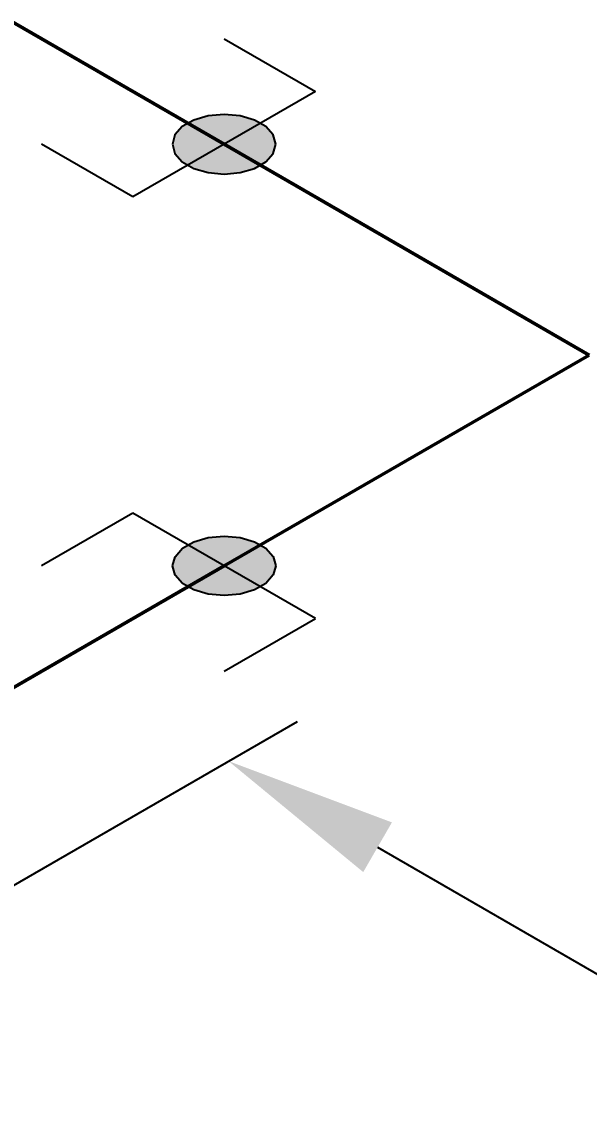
# Model space of a CAD drawing. Header units: millimetres. Extents: x 0 to 594, y 0 to 420.
# Drawn here: x 240.47 to 248.71, y 258.02 to 273.9 of the extents above; entities that cross this region are included whole.
import ezdxf

# ---------------------------------------------------------------- set-up
doc = ezdxf.new("R2010")
doc.units = ezdxf.units.MM
doc.header["$LTSCALE"] = 0.25
doc.layers.add('용접', color=1, linetype='Continuous')
doc.layers.add('치수', color=1, linetype='Continuous')
doc.layers.add('파이프 작은 보어', color=30, linetype='Continuous', lineweight=50)
doc.styles.add('AdskIsoMetric', font='arial.ttf', dxfattribs={"width": 0.8, "height": 2.5})
doc.styles.add('AdskIsoMetric-30', font='arial.ttf', dxfattribs={"width": 0.8, "height": 2.5})
doc.styles.add('AdskIsoMetric30', font='arial.ttf', dxfattribs={"width": 0.8, "oblique": 30, "height": 2.5})
doc.dimstyles.new('AdskIsoMetric', dxfattribs={"dimtxt": 2.5, "dimasz": 2.5, "dimexe": 1, "dimexo": 2, "dimgap": 0.8, "dimtad": 1, "dimdec": 0, "dimrnd": 1, "dimzin": 0, "dimdsep": 46, "dimtxsty": 'AdskIsoMetric', "dimcen": 0, "dimclrt": 7, "dimadec": 0, "dimazin": 0, "dimtfac": 1, "dimtdec": 0, "dimtmove": 1, "dimatfit": 3, "dimfxl": 0, "dimfrac": 2, "dimtolj": 1, "dimtzin": 0, "dimarcsym": 0})

# ---------------------------------------------------------------- blocks, each defined once
blk = doc.blocks.new('*D72')
at = {"layer": 'Defpoints', "color": 0}
for p in [(230.483, 255.659), (289.786, 236.42), (276.796, 228.92)]:
    blk.add_point(p, dxfattribs=at)
at = {"layer": '치수', "color": 0, "lineweight": -2}
for p, q in [((232.483, 256.814), (244.474, 263.736)), ((245.639, 261.909), (287.621, 237.67)), ((278.796, 230.075), (290.786, 236.998))]:
    blk.add_line(p, q, dxfattribs=at)
at = {"layer": '치수', "color": 0}
for points in [[(245.847, 262.27), (245.43, 261.548), (243.474, 263.159)], [(287.829, 238.031), (287.413, 237.31), (289.786, 236.42)]]:
    blk.add_solid(points, dxfattribs=at)
at = {"layer": '치수', "color": 7, "insert": (268.896, 251.098), "char_height": 2.5, "attachment_point": 5, "rotation": 330, "style": 'AdskIsoMetric30'}
blk.add_mtext('\\A1;20537', dxfattribs=at)
blk = doc.blocks.new('*D80')
at = {"layer": 'Defpoints', "color": 0}
for p in [(248.712, 269.058), (207.427, 260.221), (220.417, 252.721)]:
    blk.add_point(p, dxfattribs=at)
at = {"layer": '치수', "color": 0, "lineweight": -2}
blk.add_line((233.557, 275.308), (209.592, 261.471), dxfattribs=at)
at = {"layer": '치수', "color": 0}
for points in [[(233.348, 275.669), (233.765, 274.947), (235.722, 276.558)], [(209.383, 261.832), (209.8, 261.111), (207.427, 260.221)]]:
    blk.add_solid(points, dxfattribs=at)
at = {"layer": '치수', "color": 7, "insert": (225.027, 273), "char_height": 2.5, "attachment_point": 5, "rotation": 30, "style": 'AdskIsoMetric-30'}
blk.add_mtext('\\A1;4792', dxfattribs=at)
blk = doc.blocks.new('*D82')
at = {"layer": 'Defpoints', "color": 0}
for p in [(220.417, 285.394), (261.703, 276.558), (248.712, 269.058)]:
    blk.add_point(p, dxfattribs=at)
at = {"layer": '치수', "color": 0, "lineweight": -2}
for p, q in [((235.572, 291.644), (259.538, 277.808)), ((250.712, 270.212), (262.703, 277.135))]:
    blk.add_line(p, q, dxfattribs=at)
at = {"layer": '치수', "color": 0}
for points in [[(235.781, 292.005), (235.364, 291.283), (233.407, 292.894)], [(259.746, 278.169), (259.329, 277.447), (261.703, 276.558)]]:
    blk.add_solid(points, dxfattribs=at)
at = {"layer": '치수', "color": 7, "insert": (252.022, 284.765), "char_height": 2.5, "attachment_point": 5, "rotation": 330, "style": 'AdskIsoMetric30'}
blk.add_mtext('\\A1;894', dxfattribs=at)
blk = doc.blocks.new('엘보우-16-Iso2DSkew90')
at = {"color": 0, "linetype": 'ByBlock', "lineweight": -2, "extrusion": (0, 0.816497, 0.57735)}
for p, q in [((0, 0), (-5.303, 3.062)), ((0, 0), (0, 0)), ((-5.303, -3.062), (0, 0))]:
    blk.add_line(p, q, dxfattribs=at)
blk = doc.blocks.new('SocketWeld-1-IsoRight')
blk.add_hatch(color=256).paths.add_polyline_path([(0.0055, 0.0371), (0.0057, 0.0369), (0.006, 0.0367), (0.0062, 0.0365), (0.0064, 0.0363), (0.0066, 0.0361), (0.0068, 0.0359), (0.007, 0.0357), (0.0072, 0.0355), (0.0075, 0.0353), (0.0077, 0.0351), (0.0079, 0.0349), (0.0081, 0.0347), (0.0083, 0.0345), (0.0085, 0.0343), (0.0088, 0.0341), (0.009, 0.0339), (0.0092, 0.0337), (0.0094, 0.0334), (0.0096, 0.0332), (0.0098, 0.033), (0.01, 0.0328), (0.0103, 0.0326), (0.0105, 0.0324), (0.0107, 0.0322), (0.0109, 0.032), (0.0111, 0.0318), (0.0113, 0.0316), (0.0115, 0.0314), (0.0118, 0.0312), (0.012, 0.031), (0.0122, 0.0308), (0.0124, 0.0306), (0.0126, 0.0304), (0.0128, 0.0302), (0.013, 0.03), (0.0133, 0.0298), (0.0135, 0.0296), (0.0137, 0.0294), (0.0139, 0.0292), (0.0141, 0.0289), (0.0143, 0.0287), (0.0145, 0.0285), (0.0148, 0.0283), (0.015, 0.0281), (0.0152, 0.0279), (0.0154, 0.0277), (0.0156, 0.0275), (0.0158, 0.0273), (0.0161, 0.0271), (0.0161, 0.0271), (0.0162, 0.0268), (0.0164, 0.0266), (0.0166, 0.0263), (0.0168, 0.0261), (0.017, 0.0258), (0.0171, 0.0256), (0.0173, 0.0253), (0.0175, 0.025), (0.0177, 0.0248), (0.0179, 0.0245), (0.0181, 0.0243), (0.0182, 0.024), (0.0184, 0.0237), (0.0186, 0.0235), (0.0188, 0.0232), (0.019, 0.023), (0.0192, 0.0227), (0.0193, 0.0225), (0.0195, 0.0222), (0.0197, 0.0219), (0.0199, 0.0217), (0.0201, 0.0214), (0.0203, 0.0212), (0.0204, 0.0209), (0.0206, 0.0206), (0.0208, 0.0204), (0.021, 0.0201), (0.0212, 0.0199), (0.0213, 0.0196), (0.0215, 0.0193), (0.0217, 0.0191), (0.0219, 0.0188), (0.0221, 0.0186), (0.0223, 0.0183), (0.0224, 0.0181), (0.0226, 0.0178), (0.0228, 0.0175), (0.023, 0.0173), (0.0232, 0.017), (0.0234, 0.0168), (0.0235, 0.0165), (0.0237, 0.0162), (0.0239, 0.016), (0.0241, 0.0157), (0.0243, 0.0155), (0.0245, 0.0152), (0.0246, 0.015), (0.0248, 0.0147), (0.025, 0.0144), (0.025, 0.0144), (0.0251, 0.0141), (0.0253, 0.0139), (0.0254, 0.0136), (0.0255, 0.0133), (0.0257, 0.013), (0.0258, 0.0127), (0.0259, 0.0124), (0.0261, 0.0121), (0.0262, 0.0118), (0.0263, 0.0116), (0.0265, 0.0113), (0.0266, 0.011), (0.0267, 0.0107), (0.0269, 0.0104), (0.027, 0.0101), (0.0271, 0.0098), (0.0273, 0.0095), (0.0274, 0.0093), (0.0275, 0.009), (0.0277, 0.0087), (0.0278, 0.0084), (0.0279, 0.0081), (0.0281, 0.0078), (0.0282, 0.0075), (0.0283, 0.0072), (0.0284, 0.007), (0.0286, 0.0067), (0.0287, 0.0064), (0.0288, 0.0061), (0.029, 0.0058), (0.0291, 0.0055), (0.0292, 0.0052), (0.0294, 0.0049), (0.0295, 0.0047), (0.0296, 0.0044), (0.0298, 0.0041), (0.0299, 0.0038), (0.03, 0.0035), (0.0302, 0.0032), (0.0303, 0.0029), (0.0304, 0.0026), (0.0306, 0.0024), (0.0307, 0.0021), (0.0308, 0.0018), (0.031, 0.0015), (0.0311, 0.0012), (0.0312, 0.0009), (0.0314, 0.0006), (0.0315, 0.0003), (0.0315, 0.0003), (0.0316, 0.0001), (0.0316, -0.0002), (0.0317, -0.0005), (0.0318, -0.0008), (0.0319, -0.0011), (0.0319, -0.0014), (0.032, -0.0017), (0.0321, -0.002), (0.0321, -0.0022), (0.0322, -0.0025), (0.0323, -0.0028), (0.0323, -0.0031), (0.0324, -0.0034), (0.0325, -0.0037), (0.0325, -0.004), (0.0326, -0.0043), (0.0327, -0.0046), (0.0328, -0.0048), (0.0328, -0.0051), (0.0329, -0.0054), (0.033, -0.0057), (0.033, -0.006), (0.0331, -0.0063), (0.0332, -0.0066), (0.0332, -0.0069), (0.0333, -0.0071), (0.0334, -0.0074), (0.0335, -0.0077), (0.0335, -0.008), (0.0336, -0.0083), (0.0337, -0.0086), (0.0337, -0.0089), (0.0338, -0.0092), (0.0339, -0.0095), (0.0339, -0.0097), (0.034, -0.01), (0.0341, -0.0103), (0.0342, -0.0106), (0.0342, -0.0109), (0.0343, -0.0112), (0.0344, -0.0115), (0.0344, -0.0118), (0.0345, -0.012), (0.0346, -0.0123), (0.0346, -0.0126), (0.0347, -0.0129), (0.0348, -0.0132), (0.0349, -0.0135), (0.0349, -0.0138), (0.0349, -0.0138), (0.0349, -0.014), (0.0349, -0.0143), (0.0349, -0.0146), (0.0349, -0.0148), (0.0349, -0.0151), (0.0349, -0.0153), (0.0349, -0.0156), (0.0349, -0.0159), (0.0349, -0.0161), (0.0349, -0.0164), (0.0349, -0.0166), (0.0349, -0.0169), (0.0349, -0.0172), (0.0349, -0.0174), (0.0349, -0.0177), (0.0349, -0.0179), (0.0349, -0.0182), (0.0349, -0.0185), (0.0349, -0.0187), (0.0349, -0.019), (0.0349, -0.0192), (0.0349, -0.0195), (0.0349, -0.0198), (0.0349, -0.02), (0.0349, -0.0203), (0.0349, -0.0206), (0.0349, -0.0208), (0.0349, -0.0211), (0.0349, -0.0213), (0.0349, -0.0216), (0.0349, -0.0219), (0.0349, -0.0221), (0.0349, -0.0224), (0.0349, -0.0226), (0.0349, -0.0229), (0.0349, -0.0232), (0.0349, -0.0234), (0.0349, -0.0237), (0.0349, -0.0239), (0.0349, -0.0242), (0.0349, -0.0245), (0.0349, -0.0247), (0.0349, -0.025), (0.0349, -0.0252), (0.0349, -0.0255), (0.0349, -0.0258), (0.0349, -0.026), (0.0349, -0.0263), (0.0349, -0.0265), (0.0349, -0.0265), (0.0349, -0.0268), (0.0348, -0.027), (0.0347, -0.0272), (0.0346, -0.0274), (0.0346, -0.0276), (0.0345, -0.0278), (0.0344, -0.028), (0.0344, -0.0282), (0.0343, -0.0284), (0.0342, -0.0286), (0.0342, -0.0288), (0.0341, -0.029), (0.034, -0.0292), (0.0339, -0.0295), (0.0339, -0.0297), (0.0338, -0.0299), (0.0337, -0.0301), (0.0337, -0.0303), (0.0336, -0.0305), (0.0335, -0.0307), (0.0335, -0.0309), (0.0334, -0.0311), (0.0333, -0.0313), (0.0332, -0.0315), (0.0332, -0.0317), (0.0331, -0.0319), (0.033, -0.0322), (0.033, -0.0324), (0.0329, -0.0326), (0.0328, -0.0328), (0.0328, -0.033), (0.0327, -0.0332), (0.0326, -0.0334), (0.0325, -0.0336), (0.0325, -0.0338), (0.0324, -0.034), (0.0323, -0.0342), (0.0323, -0.0344), (0.0322, -0.0346), (0.0321, -0.0349), (0.0321, -0.0351), (0.032, -0.0353), (0.0319, -0.0355), (0.0319, -0.0357), (0.0318, -0.0359), (0.0317, -0.0361), (0.0316, -0.0363), (0.0316, -0.0365), (0.0315, -0.0367), (0.0315, -0.0367), (0.0314, -0.0369), (0.0312, -0.037), (0.0311, -0.0371), (0.031, -0.0373), (0.0308, -0.0374), (0.0307, -0.0375), (0.0306, -0.0377), (0.0304, -0.0378), (0.0303, -0.0379), (0.0302, -0.0381), (0.03, -0.0382), (0.0299, -0.0383), (0.0298, -0.0385), (0.0296, -0.0386), (0.0295, -0.0387), (0.0294, -0.0389), (0.0292, -0.039), (0.0291, -0.0391), (0.029, -0.0393), (0.0288, -0.0394), (0.0287, -0.0395), (0.0286, -0.0397), (0.0284, -0.0398), (0.0283, -0.0399), (0.0282, -0.0401), (0.0281, -0.0402), (0.0279, -0.0403), (0.0278, -0.0405), (0.0277, -0.0406), (0.0275, -0.0408), (0.0274, -0.0409), (0.0273, -0.041), (0.0271, -0.0412), (0.027, -0.0413), (0.0269, -0.0414), (0.0267, -0.0416), (0.0266, -0.0417), (0.0265, -0.0418), (0.0263, -0.042), (0.0262, -0.0421), (0.0261, -0.0422), (0.0259, -0.0424), (0.0258, -0.0425), (0.0257, -0.0426), (0.0255, -0.0428), (0.0254, -0.0429), (0.0253, -0.043), (0.0251, -0.0432), (0.025, -0.0433), (0.025, -0.0433), (0.0248, -0.0433), (0.0246, -0.0434), (0.0245, -0.0434), (0.0243, -0.0435), (0.0241, -0.0435), (0.0239, -0.0436), (0.0237, -0.0436), (0.0235, -0.0437), (0.0234, -0.0437), (0.0232, -0.0438), (0.023, -0.0438), (0.0228, -0.0439), (0.0226, -0.0439), (0.0224, -0.044), (0.0223, -0.044), (0.0221, -0.0441), (0.0219, -0.0441), (0.0217, -0.0442), (0.0215, -0.0442), (0.0213, -0.0443), (0.0212, -0.0443), (0.021, -0.0444), (0.0208, -0.0444), (0.0206, -0.0444), (0.0204, -0.0445), (0.0203, -0.0445), (0.0201, -0.0446), (0.0199, -0.0446), (0.0197, -0.0447), (0.0195, -0.0447), (0.0193, -0.0448), (0.0192, -0.0448), (0.019, -0.0449), (0.0188, -0.0449), (0.0186, -0.045), (0.0184, -0.045), (0.0182, -0.0451), (0.0181, -0.0451), (0.0179, -0.0452), (0.0177, -0.0452), (0.0175, -0.0453), (0.0173, -0.0453), (0.0171, -0.0454), (0.017, -0.0454), (0.0168, -0.0455), (0.0166, -0.0455), (0.0164, -0.0455), (0.0162, -0.0456), (0.0161, -0.0456), (0.0161, -0.0456), (0.0158, -0.0456), (0.0156, -0.0456), (0.0154, -0.0455), (0.0152, -0.0455), (0.015, -0.0454), (0.0148, -0.0454), (0.0145, -0.0453), (0.0143, -0.0453), (0.0141, -0.0453), (0.0139, -0.0452), (0.0137, -0.0452), (0.0135, -0.0451), (0.0133, -0.0451), (0.013, -0.045), (0.0128, -0.045), (0.0126, -0.0449), (0.0124, -0.0449), (0.0122, -0.0449), (0.012, -0.0448), (0.0118, -0.0448), (0.0115, -0.0447), (0.0113, -0.0447), (0.0111, -0.0446), (0.0109, -0.0446), (0.0107, -0.0446), (0.0105, -0.0445), (0.0103, -0.0445), (0.01, -0.0444), (0.0098, -0.0444), (0.0096, -0.0443), (0.0094, -0.0443), (0.0092, -0.0443), (0.009, -0.0442), (0.0088, -0.0442), (0.0085, -0.0441), (0.0083, -0.0441), (0.0081, -0.044), (0.0079, -0.044), (0.0077, -0.0439), (0.0075, -0.0439), (0.0072, -0.0439), (0.007, -0.0438), (0.0068, -0.0438), (0.0066, -0.0437), (0.0064, -0.0437), (0.0062, -0.0436), (0.006, -0.0436), (0.0057, -0.0436), (0.0055, -0.0435), (0.0055, -0.0435), (0.0053, -0.0434), (0.0051, -0.0433), (0.0049, -0.0431), (0.0046, -0.043), (0.0044, -0.0429), (0.0042, -0.0427), (0.004, -0.0426), (0.0037, -0.0425), (0.0035, -0.0423), (0.0033, -0.0422), (0.003, -0.0421), (0.0028, -0.042), (0.0026, -0.0418), (0.0024, -0.0417), (0.0021, -0.0416), (0.0019, -0.0414), (0.0017, -0.0413), (0.0015, -0.0412), (0.0012, -0.041), (0.001, -0.0409), (0.0008, -0.0408), (0.0006, -0.0406), (0.0003, -0.0405), (0.0001, -0.0404), (-0.0001, -0.0403), (-0.0003, -0.0401), (-0.0006, -0.04), (-0.0008, -0.0399), (-0.001, -0.0397), (-0.0012, -0.0396), (-0.0015, -0.0395), (-0.0017, -0.0393), (-0.0019, -0.0392), (-0.0021, -0.0391), (-0.0024, -0.039), (-0.0026, -0.0388), (-0.0028, -0.0387), (-0.003, -0.0386), (-0.0033, -0.0384), (-0.0035, -0.0383), (-0.0037, -0.0382), (-0.004, -0.038), (-0.0042, -0.0379), (-0.0044, -0.0378), (-0.0046, -0.0377), (-0.0049, -0.0375), (-0.0051, -0.0374), (-0.0053, -0.0373), (-0.0055, -0.0371), (-0.0055, -0.0371), (-0.0057, -0.0369), (-0.006, -0.0367), (-0.0062, -0.0365), (-0.0064, -0.0363), (-0.0066, -0.0361), (-0.0068, -0.0359), (-0.007, -0.0357), (-0.0072, -0.0355), (-0.0075, -0.0353), (-0.0077, -0.0351), (-0.0079, -0.0349), (-0.0081, -0.0347), (-0.0083, -0.0345), (-0.0085, -0.0343), (-0.0088, -0.0341), (-0.009, -0.0339), (-0.0092, -0.0337), (-0.0094, -0.0334), (-0.0096, -0.0332), (-0.0098, -0.033), (-0.01, -0.0328), (-0.0103, -0.0326), (-0.0105, -0.0324), (-0.0107, -0.0322), (-0.0109, -0.032), (-0.0111, -0.0318), (-0.0113, -0.0316), (-0.0115, -0.0314), (-0.0118, -0.0312), (-0.012, -0.031), (-0.0122, -0.0308), (-0.0124, -0.0306), (-0.0126, -0.0304), (-0.0128, -0.0302), (-0.013, -0.03), (-0.0133, -0.0298), (-0.0135, -0.0296), (-0.0137, -0.0294), (-0.0139, -0.0292), (-0.0141, -0.0289), (-0.0143, -0.0287), (-0.0145, -0.0285), (-0.0148, -0.0283), (-0.015, -0.0281), (-0.0152, -0.0279), (-0.0154, -0.0277), (-0.0156, -0.0275), (-0.0158, -0.0273), (-0.0161, -0.0271), (-0.0161, -0.0271), (-0.0162, -0.0268), (-0.0164, -0.0266), (-0.0166, -0.0263), (-0.0168, -0.0261), (-0.017, -0.0258), (-0.0171, -0.0256), (-0.0173, -0.0253), (-0.0175, -0.025), (-0.0177, -0.0248), (-0.0179, -0.0245), (-0.0181, -0.0243), (-0.0182, -0.024), (-0.0184, -0.0237), (-0.0186, -0.0235), (-0.0188, -0.0232), (-0.019, -0.023), (-0.0192, -0.0227), (-0.0193, -0.0225), (-0.0195, -0.0222), (-0.0197, -0.0219), (-0.0199, -0.0217), (-0.0201, -0.0214), (-0.0203, -0.0212), (-0.0204, -0.0209), (-0.0206, -0.0206), (-0.0208, -0.0204), (-0.021, -0.0201), (-0.0212, -0.0199), (-0.0213, -0.0196), (-0.0215, -0.0193), (-0.0217, -0.0191), (-0.0219, -0.0188), (-0.0221, -0.0186), (-0.0223, -0.0183), (-0.0224, -0.0181), (-0.0226, -0.0178), (-0.0228, -0.0175), (-0.023, -0.0173), (-0.0232, -0.017), (-0.0234, -0.0168), (-0.0235, -0.0165), (-0.0237, -0.0162), (-0.0239, -0.016), (-0.0241, -0.0157), (-0.0243, -0.0155), (-0.0245, -0.0152), (-0.0246, -0.015), (-0.0248, -0.0147), (-0.025, -0.0144), (-0.025, -0.0144), (-0.0251, -0.0141), (-0.0253, -0.0139), (-0.0254, -0.0136), (-0.0255, -0.0133), (-0.0257, -0.013), (-0.0258, -0.0127), (-0.0259, -0.0124), (-0.0261, -0.0121), (-0.0262, -0.0118), (-0.0263, -0.0116), (-0.0265, -0.0113), (-0.0266, -0.011), (-0.0267, -0.0107), (-0.0269, -0.0104), (-0.027, -0.0101), (-0.0271, -0.0098), (-0.0273, -0.0095), (-0.0274, -0.0093), (-0.0275, -0.009), (-0.0277, -0.0087), (-0.0278, -0.0084), (-0.0279, -0.0081), (-0.0281, -0.0078), (-0.0282, -0.0075), (-0.0283, -0.0072), (-0.0284, -0.007), (-0.0286, -0.0067), (-0.0287, -0.0064), (-0.0288, -0.0061), (-0.029, -0.0058), (-0.0291, -0.0055), (-0.0292, -0.0052), (-0.0294, -0.0049), (-0.0295, -0.0047), (-0.0296, -0.0044), (-0.0298, -0.0041), (-0.0299, -0.0038), (-0.03, -0.0035), (-0.0302, -0.0032), (-0.0303, -0.0029), (-0.0304, -0.0026), (-0.0306, -0.0024), (-0.0307, -0.0021), (-0.0308, -0.0018), (-0.031, -0.0015), (-0.0311, -0.0012), (-0.0312, -0.0009), (-0.0314, -0.0006), (-0.0315, -0.0003), (-0.0315, -0.0003), (-0.0316, -0.0001), (-0.0316, 0.0002), (-0.0317, 0.0005), (-0.0318, 0.0008), (-0.0319, 0.0011), (-0.0319, 0.0014), (-0.032, 0.0017), (-0.0321, 0.002), (-0.0321, 0.0022), (-0.0322, 0.0025), (-0.0323, 0.0028), (-0.0323, 0.0031), (-0.0324, 0.0034), (-0.0325, 0.0037), (-0.0325, 0.004), (-0.0326, 0.0043), (-0.0327, 0.0046), (-0.0328, 0.0048), (-0.0328, 0.0051), (-0.0329, 0.0054), (-0.033, 0.0057), (-0.033, 0.006), (-0.0331, 0.0063), (-0.0332, 0.0066), (-0.0332, 0.0069), (-0.0333, 0.0071), (-0.0334, 0.0074), (-0.0335, 0.0077), (-0.0335, 0.008), (-0.0336, 0.0083), (-0.0337, 0.0086), (-0.0337, 0.0089), (-0.0338, 0.0092), (-0.0339, 0.0095), (-0.0339, 0.0097), (-0.034, 0.01), (-0.0341, 0.0103), (-0.0342, 0.0106), (-0.0342, 0.0109), (-0.0343, 0.0112), (-0.0344, 0.0115), (-0.0344, 0.0118), (-0.0345, 0.012), (-0.0346, 0.0123), (-0.0346, 0.0126), (-0.0347, 0.0129), (-0.0348, 0.0132), (-0.0349, 0.0135), (-0.0349, 0.0138), (-0.0349, 0.0138), (-0.0349, 0.014), (-0.0349, 0.0143), (-0.0349, 0.0146), (-0.0349, 0.0148), (-0.0349, 0.0151), (-0.0349, 0.0153), (-0.0349, 0.0156), (-0.0349, 0.0159), (-0.0349, 0.0161), (-0.0349, 0.0164), (-0.0349, 0.0166), (-0.0349, 0.0169), (-0.0349, 0.0172), (-0.0349, 0.0174), (-0.0349, 0.0177), (-0.0349, 0.0179), (-0.0349, 0.0182), (-0.0349, 0.0185), (-0.0349, 0.0187), (-0.0349, 0.019), (-0.0349, 0.0192), (-0.0349, 0.0195), (-0.0349, 0.0198), (-0.0349, 0.02), (-0.0349, 0.0203), (-0.0349, 0.0206), (-0.0349, 0.0208), (-0.0349, 0.0211), (-0.0349, 0.0213), (-0.0349, 0.0216), (-0.0349, 0.0219), (-0.0349, 0.0221), (-0.0349, 0.0224), (-0.0349, 0.0226), (-0.0349, 0.0229), (-0.0349, 0.0232), (-0.0349, 0.0234), (-0.0349, 0.0237), (-0.0349, 0.0239), (-0.0349, 0.0242), (-0.0349, 0.0245), (-0.0349, 0.0247), (-0.0349, 0.025), (-0.0349, 0.0252), (-0.0349, 0.0255), (-0.0349, 0.0258), (-0.0349, 0.026), (-0.0349, 0.0263), (-0.0349, 0.0265), (-0.0349, 0.0265), (-0.0349, 0.0268), (-0.0348, 0.027), (-0.0347, 0.0272), (-0.0346, 0.0274), (-0.0346, 0.0276), (-0.0345, 0.0278), (-0.0344, 0.028), (-0.0344, 0.0282), (-0.0343, 0.0284), (-0.0342, 0.0286), (-0.0342, 0.0288), (-0.0341, 0.029), (-0.034, 0.0292), (-0.0339, 0.0295), (-0.0339, 0.0297), (-0.0338, 0.0299), (-0.0337, 0.0301), (-0.0337, 0.0303), (-0.0336, 0.0305), (-0.0335, 0.0307), (-0.0335, 0.0309), (-0.0334, 0.0311), (-0.0333, 0.0313), (-0.0332, 0.0315), (-0.0332, 0.0317), (-0.0331, 0.0319), (-0.033, 0.0322), (-0.033, 0.0324), (-0.0329, 0.0326), (-0.0328, 0.0328), (-0.0328, 0.033), (-0.0327, 0.0332), (-0.0326, 0.0334), (-0.0325, 0.0336), (-0.0325, 0.0338), (-0.0324, 0.034), (-0.0323, 0.0342), (-0.0323, 0.0344), (-0.0322, 0.0346), (-0.0321, 0.0349), (-0.0321, 0.0351), (-0.032, 0.0353), (-0.0319, 0.0355), (-0.0319, 0.0357), (-0.0318, 0.0359), (-0.0317, 0.0361), (-0.0316, 0.0363), (-0.0316, 0.0365), (-0.0315, 0.0367), (-0.0315, 0.0367), (-0.0314, 0.0369), (-0.0312, 0.037), (-0.0311, 0.0371), (-0.031, 0.0373), (-0.0308, 0.0374), (-0.0307, 0.0375), (-0.0306, 0.0377), (-0.0304, 0.0378), (-0.0303, 0.0379), (-0.0302, 0.0381), (-0.03, 0.0382), (-0.0299, 0.0383), (-0.0298, 0.0385), (-0.0296, 0.0386), (-0.0295, 0.0387), (-0.0294, 0.0389), (-0.0292, 0.039), (-0.0291, 0.0391), (-0.029, 0.0393), (-0.0288, 0.0394), (-0.0287, 0.0395), (-0.0286, 0.0397), (-0.0284, 0.0398), (-0.0283, 0.0399), (-0.0282, 0.0401), (-0.0281, 0.0402), (-0.0279, 0.0403), (-0.0278, 0.0405), (-0.0277, 0.0406), (-0.0275, 0.0408), (-0.0274, 0.0409), (-0.0273, 0.041), (-0.0271, 0.0412), (-0.027, 0.0413), (-0.0269, 0.0414), (-0.0267, 0.0416), (-0.0266, 0.0417), (-0.0265, 0.0418), (-0.0263, 0.042), (-0.0262, 0.0421), (-0.0261, 0.0422), (-0.0259, 0.0424), (-0.0258, 0.0425), (-0.0257, 0.0426), (-0.0255, 0.0428), (-0.0254, 0.0429), (-0.0253, 0.043), (-0.0251, 0.0432), (-0.025, 0.0433), (-0.025, 0.0433), (-0.0248, 0.0433), (-0.0246, 0.0434), (-0.0245, 0.0434), (-0.0243, 0.0435), (-0.0241, 0.0435), (-0.0239, 0.0436), (-0.0237, 0.0436), (-0.0235, 0.0437), (-0.0234, 0.0437), (-0.0232, 0.0438), (-0.023, 0.0438), (-0.0228, 0.0439), (-0.0226, 0.0439), (-0.0224, 0.044), (-0.0223, 0.044), (-0.0221, 0.0441), (-0.0219, 0.0441), (-0.0217, 0.0442), (-0.0215, 0.0442), (-0.0213, 0.0443), (-0.0212, 0.0443), (-0.021, 0.0444), (-0.0208, 0.0444), (-0.0206, 0.0444), (-0.0204, 0.0445), (-0.0203, 0.0445), (-0.0201, 0.0446), (-0.0199, 0.0446), (-0.0197, 0.0447), (-0.0195, 0.0447), (-0.0193, 0.0448), (-0.0192, 0.0448), (-0.019, 0.0449), (-0.0188, 0.0449), (-0.0186, 0.045), (-0.0184, 0.045), (-0.0182, 0.0451), (-0.0181, 0.0451), (-0.0179, 0.0452), (-0.0177, 0.0452), (-0.0175, 0.0453), (-0.0173, 0.0453), (-0.0171, 0.0454), (-0.017, 0.0454), (-0.0168, 0.0455), (-0.0166, 0.0455), (-0.0164, 0.0455), (-0.0162, 0.0456), (-0.0161, 0.0456), (-0.0161, 0.0456), (-0.0158, 0.0456), (-0.0156, 0.0456), (-0.0154, 0.0455), (-0.0152, 0.0455), (-0.015, 0.0454), (-0.0148, 0.0454), (-0.0145, 0.0453), (-0.0143, 0.0453), (-0.0141, 0.0453), (-0.0139, 0.0452), (-0.0137, 0.0452), (-0.0135, 0.0451), (-0.0133, 0.0451), (-0.013, 0.045), (-0.0128, 0.045), (-0.0126, 0.0449), (-0.0124, 0.0449), (-0.0122, 0.0449), (-0.012, 0.0448), (-0.0118, 0.0448), (-0.0115, 0.0447), (-0.0113, 0.0447), (-0.0111, 0.0446), (-0.0109, 0.0446), (-0.0107, 0.0446), (-0.0105, 0.0445), (-0.0103, 0.0445), (-0.01, 0.0444), (-0.0098, 0.0444), (-0.0096, 0.0443), (-0.0094, 0.0443), (-0.0092, 0.0443), (-0.009, 0.0442), (-0.0088, 0.0442), (-0.0085, 0.0441), (-0.0083, 0.0441), (-0.0081, 0.044), (-0.0079, 0.044), (-0.0077, 0.0439), (-0.0075, 0.0439), (-0.0072, 0.0439), (-0.007, 0.0438), (-0.0068, 0.0438), (-0.0066, 0.0437), (-0.0064, 0.0437), (-0.0062, 0.0436), (-0.006, 0.0436), (-0.0057, 0.0436), (-0.0055, 0.0435), (-0.0055, 0.0435), (-0.0053, 0.0434), (-0.0051, 0.0433), (-0.0049, 0.0431), (-0.0046, 0.043), (-0.0044, 0.0429), (-0.0042, 0.0427), (-0.004, 0.0426), (-0.0037, 0.0425), (-0.0035, 0.0423), (-0.0033, 0.0422), (-0.003, 0.0421), (-0.0028, 0.042), (-0.0026, 0.0418), (-0.0024, 0.0417), (-0.0021, 0.0416), (-0.0019, 0.0414), (-0.0017, 0.0413), (-0.0015, 0.0412), (-0.0012, 0.041), (-0.001, 0.0409), (-0.0008, 0.0408), (-0.0006, 0.0406), (-0.0003, 0.0405), (-0.0001, 0.0404), (0.0001, 0.0403), (0.0003, 0.0401), (0.0006, 0.04), (0.0008, 0.0399), (0.001, 0.0397), (0.0012, 0.0396), (0.0015, 0.0395), (0.0017, 0.0393), (0.0019, 0.0392), (0.0021, 0.0391), (0.0024, 0.039), (0.0026, 0.0388), (0.0028, 0.0387), (0.003, 0.0386), (0.0033, 0.0384), (0.0035, 0.0383), (0.0037, 0.0382), (0.004, 0.038), (0.0042, 0.0379), (0.0044, 0.0378), (0.0046, 0.0377), (0.0049, 0.0375), (0.0051, 0.0374), (0.0053, 0.0373)], flags=0)
at = {"color": 0, "linetype": 'ByBlock', "lineweight": -2, "extrusion": (0.707107, 0.408248, -0.57735)}
for p, q in [((0, 0.1021), (-0.0884, 0.1531)), ((0, -0.1021), (0, 0.1021)), ((-0.0315, 0.0367), (-0.025, 0.0433)), ((-0.025, 0.0433), (-0.0161, 0.0456)), ((-0.0161, 0.0456), (-0.0055, 0.0435)), ((-0.0055, 0.0435), (0.0055, 0.0371)), ((-0.0349, 0.0265), (-0.0315, 0.0367)), ((0.0055, 0.0371), (0.0161, 0.0271)), ((-0.0349, 0.0138), (-0.0349, 0.0265)), ((0.0161, 0.0271), (0.025, 0.0144)), ((-0.0315, -0.0003), (-0.0349, 0.0138)), ((0.025, 0.0144), (0.0315, 0.0003)), ((0.0315, 0.0003), (0.0349, -0.0138)), ((-0.025, -0.0144), (-0.0315, -0.0003)), ((-0.0161, -0.0271), (-0.025, -0.0144)), ((0.0349, -0.0138), (0.0349, -0.0265)), ((-0.0055, -0.0371), (-0.0161, -0.0271)), ((0.0349, -0.0265), (0.0315, -0.0367)), ((0.0055, -0.0435), (-0.0055, -0.0371)), ((0.0315, -0.0367), (0.025, -0.0433)), ((-0.0884, -0.051), (0, -0.1021)), ((0.0161, -0.0456), (0.0055, -0.0435)), ((0.025, -0.0433), (0.0161, -0.0456))]:
    blk.add_line(p, q, dxfattribs=at)
blk = doc.blocks.new('SocketWeld-1-IsoLeft')
blk.add_hatch(color=256).paths.add_polyline_path([(-0.0294, -0.0234), (-0.0291, -0.0234), (-0.0288, -0.0235), (-0.0285, -0.0236), (-0.0283, -0.0237), (-0.028, -0.0238), (-0.0277, -0.0239), (-0.0274, -0.0239), (-0.0271, -0.024), (-0.0268, -0.0241), (-0.0265, -0.0242), (-0.0263, -0.0243), (-0.026, -0.0244), (-0.0257, -0.0244), (-0.0254, -0.0245), (-0.0251, -0.0246), (-0.0248, -0.0247), (-0.0246, -0.0248), (-0.0243, -0.0249), (-0.024, -0.0249), (-0.0237, -0.025), (-0.0234, -0.0251), (-0.0231, -0.0252), (-0.0228, -0.0253), (-0.0226, -0.0254), (-0.0223, -0.0254), (-0.022, -0.0255), (-0.0217, -0.0256), (-0.0214, -0.0257), (-0.0211, -0.0258), (-0.0209, -0.0259), (-0.0206, -0.0259), (-0.0203, -0.026), (-0.02, -0.0261), (-0.0197, -0.0262), (-0.0194, -0.0263), (-0.0191, -0.0264), (-0.0189, -0.0265), (-0.0186, -0.0265), (-0.0183, -0.0266), (-0.018, -0.0267), (-0.0177, -0.0268), (-0.0174, -0.0269), (-0.0172, -0.027), (-0.0169, -0.027), (-0.0166, -0.0271), (-0.0163, -0.0272), (-0.016, -0.0273), (-0.0157, -0.0274), (-0.0155, -0.0275), (-0.0155, -0.0275), (-0.0151, -0.0275), (-0.0148, -0.0275), (-0.0145, -0.0275), (-0.0142, -0.0276), (-0.0139, -0.0276), (-0.0136, -0.0276), (-0.0132, -0.0277), (-0.0129, -0.0277), (-0.0126, -0.0277), (-0.0123, -0.0277), (-0.012, -0.0278), (-0.0117, -0.0278), (-0.0114, -0.0278), (-0.011, -0.0279), (-0.0107, -0.0279), (-0.0104, -0.0279), (-0.0101, -0.0279), (-0.0098, -0.028), (-0.0095, -0.028), (-0.0091, -0.028), (-0.0088, -0.0281), (-0.0085, -0.0281), (-0.0082, -0.0281), (-0.0079, -0.0281), (-0.0076, -0.0282), (-0.0073, -0.0282), (-0.0069, -0.0282), (-0.0066, -0.0283), (-0.0063, -0.0283), (-0.006, -0.0283), (-0.0057, -0.0283), (-0.0054, -0.0284), (-0.005, -0.0284), (-0.0047, -0.0284), (-0.0044, -0.0285), (-0.0041, -0.0285), (-0.0038, -0.0285), (-0.0035, -0.0286), (-0.0032, -0.0286), (-0.0028, -0.0286), (-0.0025, -0.0286), (-0.0022, -0.0287), (-0.0019, -0.0287), (-0.0016, -0.0287), (-0.0013, -0.0288), (-0.0009, -0.0288), (-0.0006, -0.0288), (-0.0003, -0.0288), (0, -0.0289), (0, -0.0289), (0.0003, -0.0288), (0.0006, -0.0288), (0.0009, -0.0288), (0.0013, -0.0288), (0.0016, -0.0287), (0.0019, -0.0287), (0.0022, -0.0287), (0.0025, -0.0286), (0.0028, -0.0286), (0.0032, -0.0286), (0.0035, -0.0286), (0.0038, -0.0285), (0.0041, -0.0285), (0.0044, -0.0285), (0.0047, -0.0284), (0.005, -0.0284), (0.0054, -0.0284), (0.0057, -0.0283), (0.006, -0.0283), (0.0063, -0.0283), (0.0066, -0.0283), (0.0069, -0.0282), (0.0073, -0.0282), (0.0076, -0.0282), (0.0079, -0.0281), (0.0082, -0.0281), (0.0085, -0.0281), (0.0088, -0.0281), (0.0091, -0.028), (0.0095, -0.028), (0.0098, -0.028), (0.0101, -0.0279), (0.0104, -0.0279), (0.0107, -0.0279), (0.011, -0.0279), (0.0114, -0.0278), (0.0117, -0.0278), (0.012, -0.0278), (0.0123, -0.0277), (0.0126, -0.0277), (0.0129, -0.0277), (0.0132, -0.0277), (0.0136, -0.0276), (0.0139, -0.0276), (0.0142, -0.0276), (0.0145, -0.0275), (0.0148, -0.0275), (0.0151, -0.0275), (0.0155, -0.0275), (0.0155, -0.0275), (0.0157, -0.0274), (0.016, -0.0273), (0.0163, -0.0272), (0.0166, -0.0271), (0.0169, -0.027), (0.0172, -0.027), (0.0174, -0.0269), (0.0177, -0.0268), (0.018, -0.0267), (0.0183, -0.0266), (0.0186, -0.0265), (0.0189, -0.0265), (0.0191, -0.0264), (0.0194, -0.0263), (0.0197, -0.0262), (0.02, -0.0261), (0.0203, -0.026), (0.0206, -0.0259), (0.0209, -0.0259), (0.0211, -0.0258), (0.0214, -0.0257), (0.0217, -0.0256), (0.022, -0.0255), (0.0223, -0.0254), (0.0226, -0.0254), (0.0228, -0.0253), (0.0231, -0.0252), (0.0234, -0.0251), (0.0237, -0.025), (0.024, -0.0249), (0.0243, -0.0249), (0.0246, -0.0248), (0.0248, -0.0247), (0.0251, -0.0246), (0.0254, -0.0245), (0.0257, -0.0244), (0.026, -0.0244), (0.0263, -0.0243), (0.0265, -0.0242), (0.0268, -0.0241), (0.0271, -0.024), (0.0274, -0.0239), (0.0277, -0.0239), (0.028, -0.0238), (0.0283, -0.0237), (0.0285, -0.0236), (0.0288, -0.0235), (0.0291, -0.0234), (0.0294, -0.0234), (0.0294, -0.0234), (0.0296, -0.0232), (0.0298, -0.0231), (0.0301, -0.023), (0.0303, -0.0228), (0.0305, -0.0227), (0.0307, -0.0226), (0.031, -0.0224), (0.0312, -0.0223), (0.0314, -0.0222), (0.0316, -0.0221), (0.0319, -0.0219), (0.0321, -0.0218), (0.0323, -0.0217), (0.0325, -0.0215), (0.0328, -0.0214), (0.033, -0.0213), (0.0332, -0.0211), (0.0335, -0.021), (0.0337, -0.0209), (0.0339, -0.0207), (0.0341, -0.0206), (0.0344, -0.0205), (0.0346, -0.0204), (0.0348, -0.0202), (0.035, -0.0201), (0.0353, -0.02), (0.0355, -0.0198), (0.0357, -0.0197), (0.0359, -0.0196), (0.0362, -0.0194), (0.0364, -0.0193), (0.0366, -0.0192), (0.0368, -0.0191), (0.0371, -0.0189), (0.0373, -0.0188), (0.0375, -0.0187), (0.0377, -0.0185), (0.038, -0.0184), (0.0382, -0.0183), (0.0384, -0.0181), (0.0386, -0.018), (0.0389, -0.0179), (0.0391, -0.0177), (0.0393, -0.0176), (0.0395, -0.0175), (0.0398, -0.0174), (0.04, -0.0172), (0.0402, -0.0171), (0.0405, -0.017), (0.0405, -0.017), (0.0406, -0.0168), (0.0407, -0.0166), (0.0409, -0.0165), (0.041, -0.0163), (0.0412, -0.0161), (0.0413, -0.016), (0.0415, -0.0158), (0.0416, -0.0157), (0.0418, -0.0155), (0.0419, -0.0153), (0.042, -0.0152), (0.0422, -0.015), (0.0423, -0.0148), (0.0425, -0.0147), (0.0426, -0.0145), (0.0428, -0.0143), (0.0429, -0.0142), (0.0431, -0.014), (0.0432, -0.0138), (0.0433, -0.0137), (0.0435, -0.0135), (0.0436, -0.0134), (0.0438, -0.0132), (0.0439, -0.013), (0.0441, -0.0129), (0.0442, -0.0127), (0.0444, -0.0125), (0.0445, -0.0124), (0.0447, -0.0122), (0.0448, -0.012), (0.0449, -0.0119), (0.0451, -0.0117), (0.0452, -0.0115), (0.0454, -0.0114), (0.0455, -0.0112), (0.0457, -0.0111), (0.0458, -0.0109), (0.046, -0.0107), (0.0461, -0.0106), (0.0462, -0.0104), (0.0464, -0.0102), (0.0465, -0.0101), (0.0467, -0.0099), (0.0468, -0.0097), (0.047, -0.0096), (0.0471, -0.0094), (0.0473, -0.0092), (0.0474, -0.0091), (0.0476, -0.0089), (0.0476, -0.0089), (0.0476, -0.0087), (0.0477, -0.0086), (0.0477, -0.0084), (0.0478, -0.0082), (0.0478, -0.008), (0.0479, -0.0078), (0.0479, -0.0076), (0.048, -0.0075), (0.048, -0.0073), (0.0481, -0.0071), (0.0481, -0.0069), (0.0482, -0.0067), (0.0482, -0.0066), (0.0483, -0.0064), (0.0483, -0.0062), (0.0484, -0.006), (0.0484, -0.0058), (0.0485, -0.0056), (0.0485, -0.0055), (0.0486, -0.0053), (0.0486, -0.0051), (0.0487, -0.0049), (0.0487, -0.0047), (0.0488, -0.0046), (0.0488, -0.0044), (0.0489, -0.0042), (0.0489, -0.004), (0.049, -0.0038), (0.049, -0.0036), (0.0491, -0.0035), (0.0491, -0.0033), (0.0492, -0.0031), (0.0492, -0.0029), (0.0493, -0.0027), (0.0493, -0.0025), (0.0494, -0.0024), (0.0494, -0.0022), (0.0495, -0.002), (0.0495, -0.0018), (0.0496, -0.0016), (0.0496, -0.0015), (0.0497, -0.0013), (0.0497, -0.0011), (0.0498, -0.0009), (0.0498, -0.0007), (0.0499, -0.0005), (0.0499, -0.0004), (0.05, -0.0002), (0.05, 0), (0.05, 0), (0.05, 0.0002), (0.0499, 0.0004), (0.0499, 0.0005), (0.0498, 0.0007), (0.0498, 0.0009), (0.0497, 0.0011), (0.0497, 0.0013), (0.0496, 0.0015), (0.0496, 0.0016), (0.0495, 0.0018), (0.0495, 0.002), (0.0494, 0.0022), (0.0494, 0.0024), (0.0493, 0.0025), (0.0493, 0.0027), (0.0492, 0.0029), (0.0492, 0.0031), (0.0491, 0.0033), (0.0491, 0.0035), (0.049, 0.0036), (0.049, 0.0038), (0.0489, 0.004), (0.0489, 0.0042), (0.0488, 0.0044), (0.0488, 0.0046), (0.0487, 0.0047), (0.0487, 0.0049), (0.0486, 0.0051), (0.0486, 0.0053), (0.0485, 0.0055), (0.0485, 0.0056), (0.0484, 0.0058), (0.0484, 0.006), (0.0483, 0.0062), (0.0483, 0.0064), (0.0482, 0.0066), (0.0482, 0.0067), (0.0481, 0.0069), (0.0481, 0.0071), (0.048, 0.0073), (0.048, 0.0075), (0.0479, 0.0076), (0.0479, 0.0078), (0.0478, 0.008), (0.0478, 0.0082), (0.0477, 0.0084), (0.0477, 0.0086), (0.0476, 0.0087), (0.0476, 0.0089), (0.0476, 0.0089), (0.0474, 0.0091), (0.0473, 0.0092), (0.0471, 0.0094), (0.047, 0.0096), (0.0468, 0.0097), (0.0467, 0.0099), (0.0465, 0.0101), (0.0464, 0.0102), (0.0462, 0.0104), (0.0461, 0.0106), (0.046, 0.0107), (0.0458, 0.0109), (0.0457, 0.0111), (0.0455, 0.0112), (0.0454, 0.0114), (0.0452, 0.0115), (0.0451, 0.0117), (0.0449, 0.0119), (0.0448, 0.012), (0.0447, 0.0122), (0.0445, 0.0124), (0.0444, 0.0125), (0.0442, 0.0127), (0.0441, 0.0129), (0.0439, 0.013), (0.0438, 0.0132), (0.0436, 0.0134), (0.0435, 0.0135), (0.0433, 0.0137), (0.0432, 0.0138), (0.0431, 0.014), (0.0429, 0.0142), (0.0428, 0.0143), (0.0426, 0.0145), (0.0425, 0.0147), (0.0423, 0.0148), (0.0422, 0.015), (0.042, 0.0152), (0.0419, 0.0153), (0.0418, 0.0155), (0.0416, 0.0157), (0.0415, 0.0158), (0.0413, 0.016), (0.0412, 0.0161), (0.041, 0.0163), (0.0409, 0.0165), (0.0407, 0.0166), (0.0406, 0.0168), (0.0405, 0.017), (0.0405, 0.017), (0.0402, 0.0171), (0.04, 0.0172), (0.0398, 0.0174), (0.0395, 0.0175), (0.0393, 0.0176), (0.0391, 0.0177), (0.0389, 0.0179), (0.0386, 0.018), (0.0384, 0.0181), (0.0382, 0.0183), (0.038, 0.0184), (0.0377, 0.0185), (0.0375, 0.0187), (0.0373, 0.0188), (0.0371, 0.0189), (0.0368, 0.0191), (0.0366, 0.0192), (0.0364, 0.0193), (0.0362, 0.0194), (0.0359, 0.0196), (0.0357, 0.0197), (0.0355, 0.0198), (0.0353, 0.02), (0.035, 0.0201), (0.0348, 0.0202), (0.0346, 0.0204), (0.0344, 0.0205), (0.0341, 0.0206), (0.0339, 0.0207), (0.0337, 0.0209), (0.0335, 0.021), (0.0332, 0.0211), (0.033, 0.0213), (0.0328, 0.0214), (0.0325, 0.0215), (0.0323, 0.0217), (0.0321, 0.0218), (0.0319, 0.0219), (0.0316, 0.0221), (0.0314, 0.0222), (0.0312, 0.0223), (0.031, 0.0224), (0.0307, 0.0226), (0.0305, 0.0227), (0.0303, 0.0228), (0.0301, 0.023), (0.0298, 0.0231), (0.0296, 0.0232), (0.0294, 0.0234), (0.0294, 0.0234), (0.0291, 0.0234), (0.0288, 0.0235), (0.0285, 0.0236), (0.0283, 0.0237), (0.028, 0.0238), (0.0277, 0.0239), (0.0274, 0.0239), (0.0271, 0.024), (0.0268, 0.0241), (0.0265, 0.0242), (0.0263, 0.0243), (0.026, 0.0244), (0.0257, 0.0244), (0.0254, 0.0245), (0.0251, 0.0246), (0.0248, 0.0247), (0.0246, 0.0248), (0.0243, 0.0249), (0.024, 0.0249), (0.0237, 0.025), (0.0234, 0.0251), (0.0231, 0.0252), (0.0228, 0.0253), (0.0226, 0.0254), (0.0223, 0.0254), (0.022, 0.0255), (0.0217, 0.0256), (0.0214, 0.0257), (0.0211, 0.0258), (0.0209, 0.0259), (0.0206, 0.0259), (0.0203, 0.026), (0.02, 0.0261), (0.0197, 0.0262), (0.0194, 0.0263), (0.0191, 0.0264), (0.0189, 0.0265), (0.0186, 0.0265), (0.0183, 0.0266), (0.018, 0.0267), (0.0177, 0.0268), (0.0174, 0.0269), (0.0172, 0.027), (0.0169, 0.027), (0.0166, 0.0271), (0.0163, 0.0272), (0.016, 0.0273), (0.0157, 0.0274), (0.0155, 0.0275), (0.0155, 0.0275), (0.0151, 0.0275), (0.0148, 0.0275), (0.0145, 0.0275), (0.0142, 0.0276), (0.0139, 0.0276), (0.0136, 0.0276), (0.0132, 0.0277), (0.0129, 0.0277), (0.0126, 0.0277), (0.0123, 0.0277), (0.012, 0.0278), (0.0117, 0.0278), (0.0114, 0.0278), (0.011, 0.0279), (0.0107, 0.0279), (0.0104, 0.0279), (0.0101, 0.0279), (0.0098, 0.028), (0.0095, 0.028), (0.0091, 0.028), (0.0088, 0.0281), (0.0085, 0.0281), (0.0082, 0.0281), (0.0079, 0.0281), (0.0076, 0.0282), (0.0073, 0.0282), (0.0069, 0.0282), (0.0066, 0.0283), (0.0063, 0.0283), (0.006, 0.0283), (0.0057, 0.0283), (0.0054, 0.0284), (0.005, 0.0284), (0.0047, 0.0284), (0.0044, 0.0285), (0.0041, 0.0285), (0.0038, 0.0285), (0.0035, 0.0286), (0.0032, 0.0286), (0.0028, 0.0286), (0.0025, 0.0286), (0.0022, 0.0287), (0.0019, 0.0287), (0.0016, 0.0287), (0.0013, 0.0288), (0.0009, 0.0288), (0.0006, 0.0288), (0.0003, 0.0288), (0, 0.0289), (0, 0.0289), (-0.0003, 0.0288), (-0.0006, 0.0288), (-0.0009, 0.0288), (-0.0013, 0.0288), (-0.0016, 0.0287), (-0.0019, 0.0287), (-0.0022, 0.0287), (-0.0025, 0.0286), (-0.0028, 0.0286), (-0.0032, 0.0286), (-0.0035, 0.0286), (-0.0038, 0.0285), (-0.0041, 0.0285), (-0.0044, 0.0285), (-0.0047, 0.0284), (-0.005, 0.0284), (-0.0054, 0.0284), (-0.0057, 0.0283), (-0.006, 0.0283), (-0.0063, 0.0283), (-0.0066, 0.0283), (-0.0069, 0.0282), (-0.0073, 0.0282), (-0.0076, 0.0282), (-0.0079, 0.0281), (-0.0082, 0.0281), (-0.0085, 0.0281), (-0.0088, 0.0281), (-0.0091, 0.028), (-0.0095, 0.028), (-0.0098, 0.028), (-0.0101, 0.0279), (-0.0104, 0.0279), (-0.0107, 0.0279), (-0.011, 0.0279), (-0.0114, 0.0278), (-0.0117, 0.0278), (-0.012, 0.0278), (-0.0123, 0.0277), (-0.0126, 0.0277), (-0.0129, 0.0277), (-0.0132, 0.0277), (-0.0136, 0.0276), (-0.0139, 0.0276), (-0.0142, 0.0276), (-0.0145, 0.0275), (-0.0148, 0.0275), (-0.0151, 0.0275), (-0.0155, 0.0275), (-0.0155, 0.0275), (-0.0157, 0.0274), (-0.016, 0.0273), (-0.0163, 0.0272), (-0.0166, 0.0271), (-0.0169, 0.027), (-0.0172, 0.027), (-0.0174, 0.0269), (-0.0177, 0.0268), (-0.018, 0.0267), (-0.0183, 0.0266), (-0.0186, 0.0265), (-0.0189, 0.0265), (-0.0191, 0.0264), (-0.0194, 0.0263), (-0.0197, 0.0262), (-0.02, 0.0261), (-0.0203, 0.026), (-0.0206, 0.0259), (-0.0209, 0.0259), (-0.0211, 0.0258), (-0.0214, 0.0257), (-0.0217, 0.0256), (-0.022, 0.0255), (-0.0223, 0.0254), (-0.0226, 0.0254), (-0.0228, 0.0253), (-0.0231, 0.0252), (-0.0234, 0.0251), (-0.0237, 0.025), (-0.024, 0.0249), (-0.0243, 0.0249), (-0.0246, 0.0248), (-0.0248, 0.0247), (-0.0251, 0.0246), (-0.0254, 0.0245), (-0.0257, 0.0244), (-0.026, 0.0244), (-0.0263, 0.0243), (-0.0265, 0.0242), (-0.0268, 0.0241), (-0.0271, 0.024), (-0.0274, 0.0239), (-0.0277, 0.0239), (-0.028, 0.0238), (-0.0283, 0.0237), (-0.0285, 0.0236), (-0.0288, 0.0235), (-0.0291, 0.0234), (-0.0294, 0.0234), (-0.0294, 0.0234), (-0.0296, 0.0232), (-0.0298, 0.0231), (-0.0301, 0.023), (-0.0303, 0.0228), (-0.0305, 0.0227), (-0.0307, 0.0226), (-0.031, 0.0224), (-0.0312, 0.0223), (-0.0314, 0.0222), (-0.0316, 0.0221), (-0.0319, 0.0219), (-0.0321, 0.0218), (-0.0323, 0.0217), (-0.0325, 0.0215), (-0.0328, 0.0214), (-0.033, 0.0213), (-0.0332, 0.0211), (-0.0335, 0.021), (-0.0337, 0.0209), (-0.0339, 0.0207), (-0.0341, 0.0206), (-0.0344, 0.0205), (-0.0346, 0.0204), (-0.0348, 0.0202), (-0.035, 0.0201), (-0.0353, 0.02), (-0.0355, 0.0198), (-0.0357, 0.0197), (-0.0359, 0.0196), (-0.0362, 0.0194), (-0.0364, 0.0193), (-0.0366, 0.0192), (-0.0368, 0.0191), (-0.0371, 0.0189), (-0.0373, 0.0188), (-0.0375, 0.0187), (-0.0377, 0.0185), (-0.038, 0.0184), (-0.0382, 0.0183), (-0.0384, 0.0181), (-0.0386, 0.018), (-0.0389, 0.0179), (-0.0391, 0.0177), (-0.0393, 0.0176), (-0.0395, 0.0175), (-0.0398, 0.0174), (-0.04, 0.0172), (-0.0402, 0.0171), (-0.0405, 0.017), (-0.0405, 0.017), (-0.0406, 0.0168), (-0.0407, 0.0166), (-0.0409, 0.0165), (-0.041, 0.0163), (-0.0412, 0.0161), (-0.0413, 0.016), (-0.0415, 0.0158), (-0.0416, 0.0157), (-0.0418, 0.0155), (-0.0419, 0.0153), (-0.042, 0.0152), (-0.0422, 0.015), (-0.0423, 0.0148), (-0.0425, 0.0147), (-0.0426, 0.0145), (-0.0428, 0.0143), (-0.0429, 0.0142), (-0.0431, 0.014), (-0.0432, 0.0138), (-0.0433, 0.0137), (-0.0435, 0.0135), (-0.0436, 0.0134), (-0.0438, 0.0132), (-0.0439, 0.013), (-0.0441, 0.0129), (-0.0442, 0.0127), (-0.0444, 0.0125), (-0.0445, 0.0124), (-0.0447, 0.0122), (-0.0448, 0.012), (-0.0449, 0.0119), (-0.0451, 0.0117), (-0.0452, 0.0115), (-0.0454, 0.0114), (-0.0455, 0.0112), (-0.0457, 0.0111), (-0.0458, 0.0109), (-0.046, 0.0107), (-0.0461, 0.0106), (-0.0462, 0.0104), (-0.0464, 0.0102), (-0.0465, 0.0101), (-0.0467, 0.0099), (-0.0468, 0.0097), (-0.047, 0.0096), (-0.0471, 0.0094), (-0.0473, 0.0092), (-0.0474, 0.0091), (-0.0476, 0.0089), (-0.0476, 0.0089), (-0.0476, 0.0087), (-0.0477, 0.0086), (-0.0477, 0.0084), (-0.0478, 0.0082), (-0.0478, 0.008), (-0.0479, 0.0078), (-0.0479, 0.0076), (-0.048, 0.0075), (-0.048, 0.0073), (-0.0481, 0.0071), (-0.0481, 0.0069), (-0.0482, 0.0067), (-0.0482, 0.0066), (-0.0483, 0.0064), (-0.0483, 0.0062), (-0.0484, 0.006), (-0.0484, 0.0058), (-0.0485, 0.0056), (-0.0485, 0.0055), (-0.0486, 0.0053), (-0.0486, 0.0051), (-0.0487, 0.0049), (-0.0487, 0.0047), (-0.0488, 0.0046), (-0.0488, 0.0044), (-0.0489, 0.0042), (-0.0489, 0.004), (-0.049, 0.0038), (-0.049, 0.0036), (-0.0491, 0.0035), (-0.0491, 0.0033), (-0.0492, 0.0031), (-0.0492, 0.0029), (-0.0493, 0.0027), (-0.0493, 0.0025), (-0.0494, 0.0024), (-0.0494, 0.0022), (-0.0495, 0.002), (-0.0495, 0.0018), (-0.0496, 0.0016), (-0.0496, 0.0015), (-0.0497, 0.0013), (-0.0497, 0.0011), (-0.0498, 0.0009), (-0.0498, 0.0007), (-0.0499, 0.0005), (-0.0499, 0.0004), (-0.05, 0.0002), (-0.05, 0), (-0.05, 0), (-0.05, -0.0002), (-0.0499, -0.0004), (-0.0499, -0.0005), (-0.0498, -0.0007), (-0.0498, -0.0009), (-0.0497, -0.0011), (-0.0497, -0.0013), (-0.0496, -0.0015), (-0.0496, -0.0016), (-0.0495, -0.0018), (-0.0495, -0.002), (-0.0494, -0.0022), (-0.0494, -0.0024), (-0.0493, -0.0025), (-0.0493, -0.0027), (-0.0492, -0.0029), (-0.0492, -0.0031), (-0.0491, -0.0033), (-0.0491, -0.0035), (-0.049, -0.0036), (-0.049, -0.0038), (-0.0489, -0.004), (-0.0489, -0.0042), (-0.0488, -0.0044), (-0.0488, -0.0046), (-0.0487, -0.0047), (-0.0487, -0.0049), (-0.0486, -0.0051), (-0.0486, -0.0053), (-0.0485, -0.0055), (-0.0485, -0.0056), (-0.0484, -0.0058), (-0.0484, -0.006), (-0.0483, -0.0062), (-0.0483, -0.0064), (-0.0482, -0.0066), (-0.0482, -0.0067), (-0.0481, -0.0069), (-0.0481, -0.0071), (-0.048, -0.0073), (-0.048, -0.0075), (-0.0479, -0.0076), (-0.0479, -0.0078), (-0.0478, -0.008), (-0.0478, -0.0082), (-0.0477, -0.0084), (-0.0477, -0.0086), (-0.0476, -0.0087), (-0.0476, -0.0089), (-0.0476, -0.0089), (-0.0474, -0.0091), (-0.0473, -0.0092), (-0.0471, -0.0094), (-0.047, -0.0096), (-0.0468, -0.0097), (-0.0467, -0.0099), (-0.0465, -0.0101), (-0.0464, -0.0102), (-0.0462, -0.0104), (-0.0461, -0.0106), (-0.046, -0.0107), (-0.0458, -0.0109), (-0.0457, -0.0111), (-0.0455, -0.0112), (-0.0454, -0.0114), (-0.0452, -0.0115), (-0.0451, -0.0117), (-0.0449, -0.0119), (-0.0448, -0.012), (-0.0447, -0.0122), (-0.0445, -0.0124), (-0.0444, -0.0125), (-0.0442, -0.0127), (-0.0441, -0.0129), (-0.0439, -0.013), (-0.0438, -0.0132), (-0.0436, -0.0134), (-0.0435, -0.0135), (-0.0433, -0.0137), (-0.0432, -0.0138), (-0.0431, -0.014), (-0.0429, -0.0142), (-0.0428, -0.0143), (-0.0426, -0.0145), (-0.0425, -0.0147), (-0.0423, -0.0148), (-0.0422, -0.015), (-0.042, -0.0152), (-0.0419, -0.0153), (-0.0418, -0.0155), (-0.0416, -0.0157), (-0.0415, -0.0158), (-0.0413, -0.016), (-0.0412, -0.0161), (-0.041, -0.0163), (-0.0409, -0.0165), (-0.0407, -0.0166), (-0.0406, -0.0168), (-0.0405, -0.017), (-0.0405, -0.017), (-0.0402, -0.0171), (-0.04, -0.0172), (-0.0398, -0.0174), (-0.0395, -0.0175), (-0.0393, -0.0176), (-0.0391, -0.0177), (-0.0389, -0.0179), (-0.0386, -0.018), (-0.0384, -0.0181), (-0.0382, -0.0183), (-0.038, -0.0184), (-0.0377, -0.0185), (-0.0375, -0.0187), (-0.0373, -0.0188), (-0.0371, -0.0189), (-0.0368, -0.0191), (-0.0366, -0.0192), (-0.0364, -0.0193), (-0.0362, -0.0194), (-0.0359, -0.0196), (-0.0357, -0.0197), (-0.0355, -0.0198), (-0.0353, -0.02), (-0.035, -0.0201), (-0.0348, -0.0202), (-0.0346, -0.0204), (-0.0344, -0.0205), (-0.0341, -0.0206), (-0.0339, -0.0207), (-0.0337, -0.0209), (-0.0335, -0.021), (-0.0332, -0.0211), (-0.033, -0.0213), (-0.0328, -0.0214), (-0.0325, -0.0215), (-0.0323, -0.0217), (-0.0321, -0.0218), (-0.0319, -0.0219), (-0.0316, -0.0221), (-0.0314, -0.0222), (-0.0312, -0.0223), (-0.031, -0.0224), (-0.0307, -0.0226), (-0.0305, -0.0227), (-0.0303, -0.0228), (-0.0301, -0.023), (-0.0298, -0.0231), (-0.0296, -0.0232)], flags=0)
at = {"color": 0, "linetype": 'ByBlock', "lineweight": -2, "extrusion": (0, 0.816497, 0.57735)}
for p, q in [((0, 0.1021), (0.0884, 0.051)), ((0.0884, 0.051), (-0.0884, -0.051)), ((-0.0294, 0.0234), (-0.0405, 0.017)), ((-0.0155, 0.0275), (-0.0294, 0.0234)), ((0, 0.0289), (-0.0155, 0.0275)), ((0.0155, 0.0275), (0, 0.0289)), ((0.0294, 0.0234), (0.0155, 0.0275)), ((0.0405, 0.017), (0.0294, 0.0234)), ((-0.0405, 0.017), (-0.0476, 0.0089)), ((0.0476, 0.0089), (0.0405, 0.017)), ((-0.0476, 0.0089), (-0.05, 0)), ((-0.05, 0), (-0.0476, -0.0089)), ((0.05, 0), (0.0476, 0.0089)), ((0.0476, -0.0089), (0.05, 0)), ((-0.0884, -0.051), (-0.1768, 0)), ((-0.0476, -0.0089), (-0.0405, -0.017)), ((0.0405, -0.017), (0.0476, -0.0089)), ((-0.0405, -0.017), (-0.0294, -0.0234)), ((0.0294, -0.0234), (0.0405, -0.017)), ((-0.0294, -0.0234), (-0.0155, -0.0275)), ((-0.0155, -0.0275), (0, -0.0289)), ((0, -0.0289), (0.0155, -0.0275)), ((0.0155, -0.0275), (0.0294, -0.0234))]:
    blk.add_line(p, q, dxfattribs=at)

msp = doc.modelspace()

# ---------------------------------------------------------------- linework, layer by layer
at = {"layer": '파이프 작은 보어'}
for points in [[(243.409, 272.1196), (225.7203, 282.3321)], [(225.7203, 255.7833), (243.409, 265.9959)]]:
    msp.add_lwpolyline(points, dxfattribs=at)

# ---------------------------------------------------------------- block references
at = {"layer": '용접', "xscale": 15, "yscale": 15, "zscale": 15}
msp.add_blockref('SocketWeld-1-IsoLeft', (243.409, 272.1196), dxfattribs=at)
at = {"layer": '용접', "xscale": 15, "yscale": 15, "zscale": 15, "rotation": 60.0000000035277}
msp.add_blockref('SocketWeld-1-IsoRight', (243.409, 265.9959), dxfattribs=at)
at = {"layer": '파이프 작은 보어'}
msp.add_blockref('엘보우-16-Iso2DSkew90', (248.7123, 269.0577), dxfattribs=at)

# ---------------------------------------------------------------- dimensions: what is measured, and where the dimension line sits
at = {"layer": '치수'}
for base, p1, p2, angle, text, override, picture, middle in [((261.7026, 276.5577), (220.417, 285.394), (248.7123, 269.0577), 330, '894', {"dimtad": 0, "dimlfac": 27.372765, "dimtxsty": 'AdskIsoMetric30', "dimse1": 1, "dimse2": 0, "dimsd1": 0, "dimsd2": 0, "dimtmove": 1}, '*D82', (252.0219, 284.7648)), ((207.4267, 260.2215), (248.7123, 269.0577), (220.417, 252.7215), 210, '4792', {"dimtad": 0, "dimlfac": 146.671543, "dimtxsty": 'AdskIsoMetric-30', "dimse1": 1, "dimse2": 1, "dimsd1": 0, "dimsd2": 0, "dimtmove": 1}, '*D80', (225.0272, 273)), ((289.7861, 236.4204), (230.4833, 255.6588), (276.7957, 228.9204), 330, '20537', {"dimtad": 0, "dimlfac": 384.036792, "dimtxsty": 'AdskIsoMetric30', "dimse1": 0, "dimse2": 0, "dimsd1": 0, "dimsd2": 0, "dimtmove": 1}, '*D72', (268.8962, 251.098))]:
    dim = msp.add_linear_dim(base=base, p1=p1, p2=p2, angle=angle, text=text, dimstyle='AdskIsoMetric', override=override, dxfattribs=at)
    dim.commit()
    dim.dimension.update_dxf_attribs({"geometry": picture, "text_midpoint": middle, "dimtype": 160})

doc.saveas('drawing.dxf')
